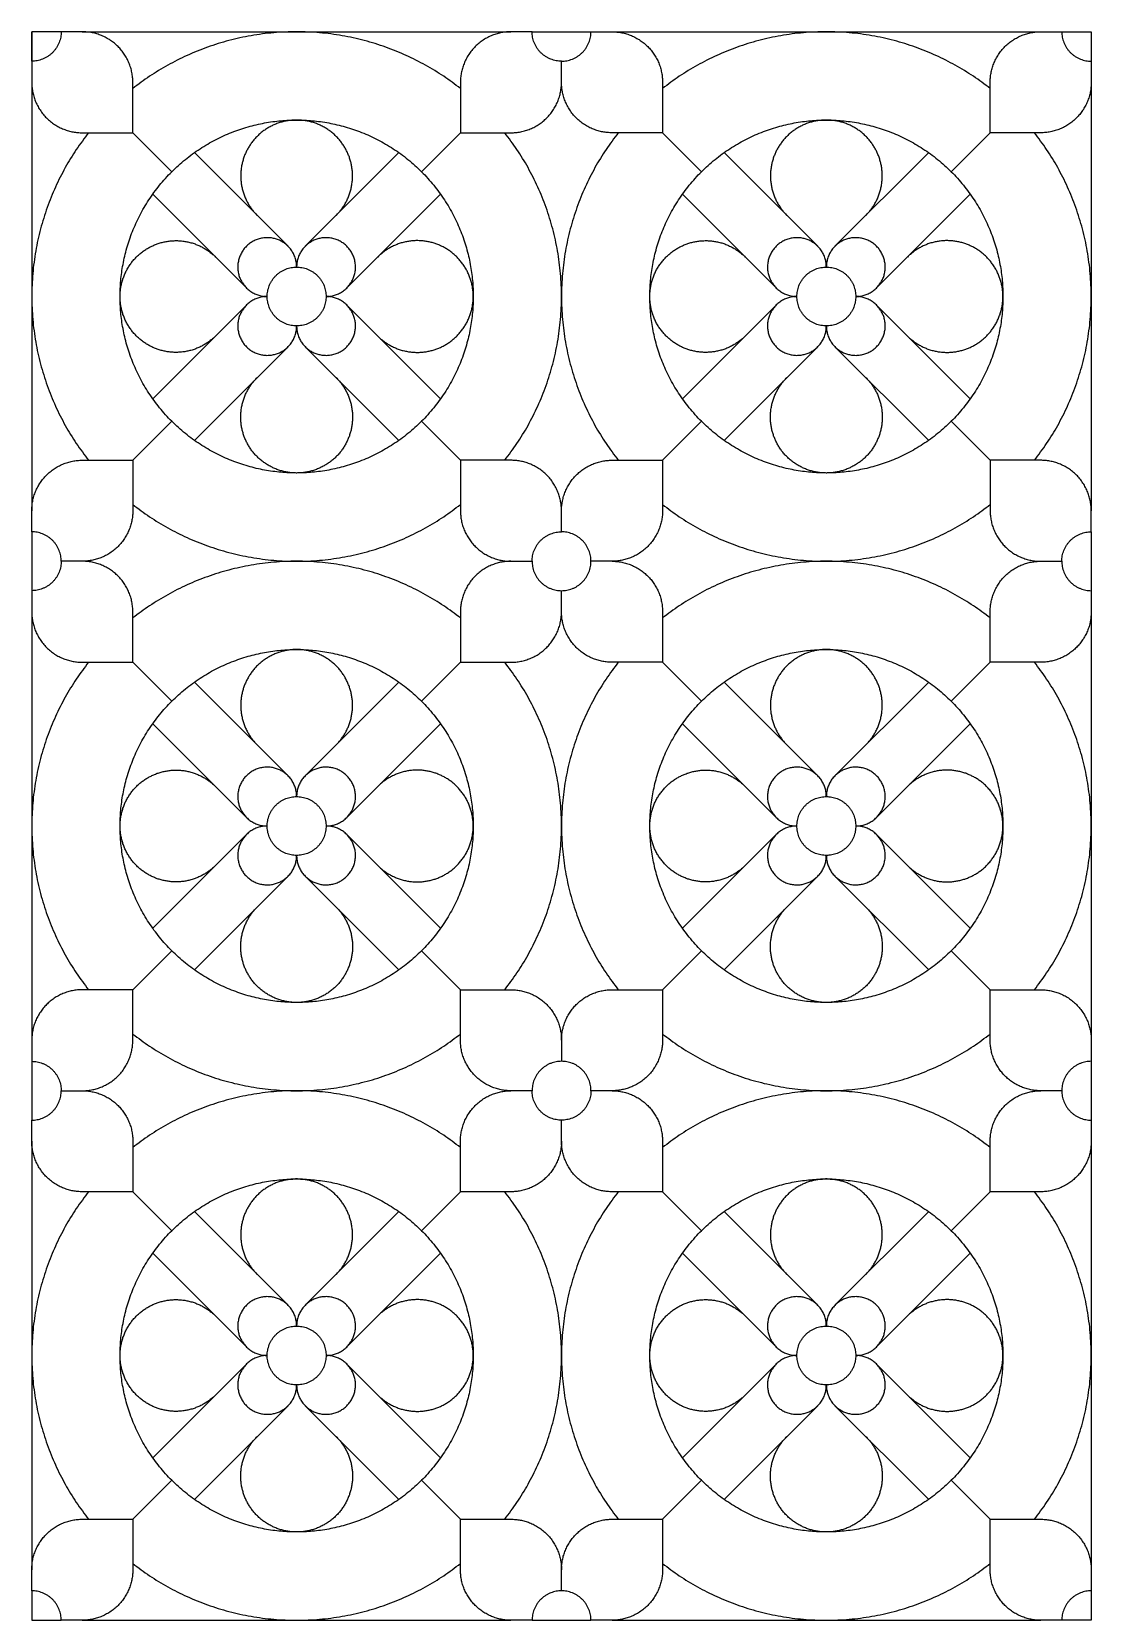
# Model space of a CAD drawing. Header units: millimetres. Extents: x -114 to 113, y -120 to 101.
# Drawn here: x -109.5 to -64.1, y -37.4 to 30.6 of the extents above; entities that cross this region are included whole.
import ezdxf

# ---------------------------------------------------------------- set-up
doc = ezdxf.new("R2010")
doc.units = ezdxf.units.MM
doc.header["$MEASUREMENT"] = 0
doc.layers.add('Layer 03', color=5, linetype='Continuous')

msp = doc.modelspace()

# ---------------------------------------------------------------- linework, layer by layer
at = {"layer": 'Layer 03'}
for points in [[(-108.214, 30.644), (-109.475, 30.644)], [(-109.475, 30.644), (-109.475, 29.383)], [(-109.475, 29.383), (-109.475, 30.644)], [(-107.31, 30.644), (-108.214, 30.644)], [(-107.31, 30.644), (-88.942, 30.644)], [(-88.038, 30.644), (-88.942, 30.644)], [(-88.038, 30.644), (-85.516, 30.644)], [(-85.516, 30.644), (-84.613, 30.644)], [(-84.613, 30.644), (-66.245, 30.644)], [(-66.245, 30.644), (-65.341, 30.644)], [(-65.341, 30.644), (-64.08, 30.644)], [(-64.08, 30.644), (-64.08, 29.383)], [(-109.475, 29.383), (-109.475, 28.479)], [(-86.777, 28.479), (-86.777, 29.383)], [(-64.08, 29.383), (-64.08, 28.479)], [(-109.475, 28.479), (-109.475, 10.112)], [(-107.31, 26.315), (-105.145, 26.315), (-105.145, 28.479)], [(-91.107, 28.479), (-91.107, 26.315), (-88.942, 26.315)], [(-82.448, 28.479), (-82.448, 26.315), (-84.613, 26.315)], [(-66.245, 26.315), (-68.41, 26.315), (-68.41, 28.479)], [(-64.08, 28.479), (-64.08, 10.112)], [(-105.145, 26.315), (-103.476, 24.645)], [(-91.107, 26.315), (-92.776, 24.645)], [(-82.448, 26.315), (-80.779, 24.645)], [(-68.41, 26.315), (-70.079, 24.645)], [(-98.495, 21.448), (-102.509, 25.462)], [(-97.757, 21.448), (-93.743, 25.462)], [(-75.798, 21.448), (-79.812, 25.462)], [(-75.059, 21.448), (-71.045, 25.462)], [(-100.279, 19.665), (-104.293, 23.679)], [(-95.973, 19.665), (-91.959, 23.679)], [(-77.581, 19.665), (-81.595, 23.679)], [(-73.276, 19.665), (-69.262, 23.679)], [(-100.279, 18.926), (-104.293, 14.912)], [(-95.973, 18.926), (-91.959, 14.912)], [(-77.581, 18.926), (-81.595, 14.912)], [(-73.276, 18.926), (-69.262, 14.912)], [(-98.495, 17.143), (-102.509, 13.129)], [(-97.757, 17.143), (-93.743, 13.129)], [(-75.798, 17.143), (-79.812, 13.129)], [(-75.059, 17.143), (-71.045, 13.129)], [(-105.145, 12.276), (-103.476, 13.946)], [(-91.107, 12.276), (-92.776, 13.946)], [(-82.448, 12.276), (-80.779, 13.946)], [(-68.41, 12.276), (-70.079, 13.946)], [(-107.31, 12.276), (-105.145, 12.276), (-105.145, 10.112)], [(-88.942, 12.276), (-91.107, 12.276), (-91.107, 10.112)], [(-84.613, 12.276), (-82.448, 12.276), (-82.448, 10.112)], [(-66.245, 12.276), (-68.41, 12.276), (-68.41, 10.112)], [(-109.475, 9.208), (-109.475, 10.112)], [(-86.777, 9.208), (-86.777, 10.112)], [(-64.08, 9.208), (-64.08, 10.112)], [(-109.475, 9.208), (-109.475, 6.686)], [(-64.08, 9.208), (-64.08, 6.686)], [(-107.31, 7.947), (-108.214, 7.947)], [(-88.942, 7.947), (-88.038, 7.947)], [(-84.613, 7.947), (-85.516, 7.947)], [(-66.245, 7.947), (-65.341, 7.947)], [(-109.475, 6.686), (-109.475, 5.782)], [(-86.777, 5.782), (-86.777, 6.686)], [(-64.08, 6.686), (-64.08, 5.782)], [(-109.475, 5.782), (-109.475, -12.586)], [(-107.31, 3.617), (-105.145, 3.617), (-105.145, 5.782)], [(-91.107, 5.782), (-91.107, 3.617), (-88.942, 3.617)], [(-82.448, 5.782), (-82.448, 3.617), (-84.613, 3.617)], [(-66.245, 3.617), (-68.41, 3.617), (-68.41, 5.782)], [(-64.08, 5.782), (-64.08, -12.586)], [(-105.145, 3.617), (-103.476, 1.948)], [(-91.107, 3.617), (-92.776, 1.948)], [(-82.448, 3.617), (-80.779, 1.948)], [(-68.41, 3.617), (-70.079, 1.948)], [(-98.495, -1.249), (-102.509, 2.765)], [(-97.757, -1.249), (-93.743, 2.765)], [(-75.798, -1.249), (-79.812, 2.765)], [(-75.059, -1.249), (-71.045, 2.765)], [(-100.279, -3.032), (-104.293, 0.982)], [(-95.973, -3.032), (-91.959, 0.982)], [(-77.581, -3.032), (-81.595, 0.982)], [(-73.276, -3.032), (-69.262, 0.982)], [(-100.279, -3.771), (-104.293, -7.785)], [(-95.973, -3.771), (-91.959, -7.785)], [(-77.581, -3.771), (-81.595, -7.785)], [(-73.276, -3.771), (-69.262, -7.785)], [(-98.495, -5.554), (-102.509, -9.568)], [(-97.757, -5.554), (-93.743, -9.568)], [(-75.798, -5.554), (-79.812, -9.568)], [(-75.059, -5.554), (-71.045, -9.568)], [(-105.145, -10.421), (-103.476, -8.751)], [(-91.107, -10.421), (-92.776, -8.751)], [(-82.448, -10.421), (-80.779, -8.751)], [(-68.41, -10.421), (-70.079, -8.751)], [(-105.145, -12.586), (-105.145, -10.421), (-107.31, -10.421)], [(-91.107, -12.586), (-91.107, -10.421), (-88.942, -10.421)], [(-84.613, -10.421), (-82.448, -10.421), (-82.448, -12.586)], [(-68.41, -12.586), (-68.41, -10.421), (-66.245, -10.421)], [(-109.475, -12.586), (-109.475, -13.489)], [(-86.777, -12.586), (-86.777, -13.489)], [(-64.08, -12.586), (-64.08, -13.489)], [(-109.475, -13.489), (-109.475, -16.011)], [(-64.08, -13.489), (-64.08, -16.011)], [(-108.214, -14.75), (-107.31, -14.75)], [(-88.038, -14.75), (-88.942, -14.75)], [(-84.613, -14.75), (-85.516, -14.75)], [(-65.341, -14.75), (-66.245, -14.75)], [(-109.475, -16.915), (-109.475, -16.011)], [(-86.777, -16.915), (-86.777, -16.011)], [(-64.08, -16.011), (-64.08, -16.915)], [(-109.475, -16.915), (-109.475, -35.283)], [(-105.145, -16.915), (-105.145, -19.08), (-107.31, -19.08)], [(-88.942, -19.08), (-91.107, -19.08), (-91.107, -16.915)], [(-82.448, -16.915), (-82.448, -19.08), (-84.613, -19.08)], [(-66.245, -19.08), (-68.41, -19.08), (-68.41, -16.915)], [(-64.08, -16.915), (-64.08, -35.283)], [(-105.145, -19.08), (-103.476, -20.749)], [(-91.107, -19.08), (-92.776, -20.749)], [(-82.448, -19.08), (-80.779, -20.749)], [(-68.41, -19.08), (-70.079, -20.749)], [(-98.495, -23.946), (-102.509, -19.932)], [(-97.757, -23.946), (-93.743, -19.932)], [(-75.798, -23.946), (-79.812, -19.932)], [(-75.059, -23.946), (-71.045, -19.932)], [(-100.279, -25.73), (-104.293, -21.716)], [(-95.973, -25.73), (-91.959, -21.716)], [(-77.581, -25.73), (-81.595, -21.716)], [(-73.276, -25.73), (-69.262, -21.716)], [(-100.279, -26.468), (-104.293, -30.482)], [(-95.973, -26.468), (-91.959, -30.482)], [(-77.581, -26.468), (-81.595, -30.482)], [(-73.276, -26.468), (-69.262, -30.482)], [(-98.495, -28.252), (-102.509, -32.266)], [(-97.757, -28.252), (-93.743, -32.266)], [(-75.798, -28.252), (-79.812, -32.266)], [(-75.059, -28.252), (-71.045, -32.266)], [(-105.145, -33.118), (-103.476, -31.449)], [(-91.107, -33.118), (-92.776, -31.449)], [(-82.448, -33.118), (-80.779, -31.449)], [(-68.41, -33.118), (-70.079, -31.449)], [(-107.31, -33.118), (-105.145, -33.118), (-105.145, -35.283)], [(-91.107, -35.283), (-91.107, -33.118), (-88.942, -33.118)], [(-84.613, -33.118), (-82.448, -33.118), (-82.448, -35.283)], [(-68.41, -35.283), (-68.41, -33.118), (-66.245, -33.118)], [(-109.475, -36.187), (-109.475, -35.283)], [(-86.777, -36.187), (-86.777, -35.283)], [(-64.08, -35.283), (-64.08, -36.187)], [(-109.475, -36.187), (-109.475, -37.448)], [(-64.08, -36.187), (-64.08, -37.448)], [(-109.475, -37.448), (-108.214, -37.448)], [(-107.31, -37.448), (-108.214, -37.448)], [(-107.31, -37.448), (-88.942, -37.448)], [(-88.038, -37.448), (-88.942, -37.448)], [(-88.038, -37.448), (-85.516, -37.448)], [(-84.613, -37.448), (-85.516, -37.448)], [(-84.613, -37.448), (-66.245, -37.448)], [(-65.341, -37.448), (-66.245, -37.448)], [(-64.08, -37.448), (-65.341, -37.448)]]:
    msp.add_lwpolyline(points, dxfattribs=at)
for points, weights in [([(-108.214, 30.644), (-108.214, 29.383), (-109.475, 29.383)], [1, 0.707106781187, 1]), ([(-91.107, 28.213), (-98.126, 33.738), (-105.145, 28.213)], [1, 0.785784520761, 1]), ([(-88.942, 30.644), (-91.107, 30.644), (-91.107, 28.479)], [1, 0.707106805052, 1]), ([(-86.777, 29.383), (-88.038, 29.383), (-88.038, 30.644)], [1, 0.707106781187, 1]), ([(-86.777, 29.383), (-85.516, 29.383), (-85.516, 30.644)], [1, 0.707106781187, 1]), ([(-68.41, 28.213), (-75.429, 33.738), (-82.448, 28.213)], [1, 0.785784520761, 1]), ([(-68.41, 28.479), (-68.41, 30.644), (-66.245, 30.644)], [1, 0.707106805052, 1]), ([(-65.341, 30.644), (-65.341, 29.383), (-64.08, 29.383)], [1, 0.707106781187, 1]), ([(-109.475, 28.479), (-109.475, 26.315), (-107.31, 26.315)], [1, 0.707106805052, 1]), ([(-84.613, 26.315), (-86.777, 26.315), (-86.777, 28.479)], [1, 0.707106805052, 1]), ([(-107.044, 26.315), (-112.568, 19.296), (-107.044, 12.276)], [1, 0.785784520761, 1]), ([(-89.208, 12.276), (-83.684, 19.296), (-89.208, 26.315)], [1, 0.785784520761, 1]), ([(-84.346, 26.315), (-89.871, 19.296), (-84.346, 12.276)], [1, 0.785784520761, 1]), ([(-66.511, 12.276), (-60.986, 19.296), (-66.511, 26.315)], [1, 0.785784520761, 1]), ([(-86.777, 10.112), (-86.777, 12.276), (-88.942, 12.276)], [1, 0.707106805052, 1]), ([(-64.08, 10.112), (-64.08, 12.276), (-66.245, 12.276)], [1, 0.707106805052, 1]), ([(-105.145, 10.378), (-98.126, 4.853), (-91.107, 10.378)], [1, 0.785784520761, 1]), ([(-82.448, 10.378), (-75.429, 4.853), (-68.41, 10.378)], [1, 0.785784520761, 1]), ([(-105.145, 10.112), (-105.145, 7.947), (-107.31, 7.947)], [1, 0.707106805052, 1]), ([(-82.448, 10.112), (-82.448, 7.947), (-84.613, 7.947)], [1, 0.707106805052, 1]), ([(-108.214, 7.947), (-108.214, 9.208), (-109.475, 9.208)], [1, 0.707106781187, 1]), ([(-88.038, 7.947), (-88.038, 9.208), (-86.777, 9.208)], [1, 0.707106781187, 1]), ([(-85.516, 7.947), (-85.516, 9.208), (-86.777, 9.208)], [1, 0.707106781187, 1]), ([(-65.341, 7.947), (-65.341, 9.208), (-64.08, 9.208)], [1, 0.707106781187, 1]), ([(-108.214, 7.947), (-108.214, 6.686), (-109.475, 6.686)], [1, 0.707106781187, 1]), ([(-91.107, 5.516), (-98.126, 11.041), (-105.145, 5.516)], [1, 0.785784520761, 1]), ([(-88.942, 7.947), (-91.107, 7.947), (-91.107, 5.782)], [1, 0.707106805052, 1]), ([(-88.038, 7.947), (-88.038, 6.686), (-86.777, 6.686)], [1, 0.707106781187, 1]), ([(-86.777, 6.686), (-85.516, 6.686), (-85.516, 7.947)], [1, 0.707106781187, 1]), ([(-68.41, 5.516), (-75.429, 11.041), (-82.448, 5.516)], [1, 0.785784520761, 1]), ([(-68.41, 5.782), (-68.41, 7.947), (-66.245, 7.947)], [1, 0.707106805052, 1]), ([(-65.341, 7.947), (-65.341, 6.686), (-64.08, 6.686)], [1, 0.707106781187, 1]), ([(-109.475, 5.782), (-109.475, 3.617), (-107.31, 3.617)], [1, 0.707106805052, 1]), ([(-84.613, 3.617), (-86.777, 3.617), (-86.777, 5.782)], [1, 0.707106805052, 1]), ([(-107.044, 3.617), (-112.568, -3.402), (-107.044, -10.421)], [1, 0.785784520761, 1]), ([(-89.208, -10.421), (-83.684, -3.402), (-89.208, 3.617)], [1, 0.785784520761, 1]), ([(-84.346, 3.617), (-89.871, -3.402), (-84.346, -10.421)], [1, 0.785784520761, 1]), ([(-66.511, -10.421), (-60.986, -3.402), (-66.511, 3.617)], [1, 0.785784520761, 1]), ([(-88.942, -10.421), (-86.777, -10.421), (-86.777, -12.586)], [1, 0.707106805052, 1]), ([(-66.245, -10.421), (-64.08, -10.421), (-64.08, -12.586)], [1, 0.707106805052, 1]), ([(-107.31, -14.75), (-105.145, -14.75), (-105.145, -12.586)], [1, 0.707106805052, 1]), ([(-105.145, -12.319), (-98.126, -17.844), (-91.107, -12.319)], [1, 0.785784520761, 1]), ([(-82.448, -12.586), (-82.448, -14.75), (-84.613, -14.75)], [1, 0.707106805052, 1]), ([(-82.448, -12.319), (-75.429, -17.844), (-68.41, -12.319)], [1, 0.785784520761, 1]), ([(-109.475, -13.489), (-108.214, -13.489), (-108.214, -14.75)], [1, 0.707106781187, 1]), ([(-86.777, -13.489), (-88.038, -13.489), (-88.038, -14.75)], [1, 0.707106781187, 1]), ([(-85.516, -14.75), (-85.516, -13.489), (-86.777, -13.489)], [1, 0.707106781187, 1]), ([(-64.08, -13.489), (-65.341, -13.489), (-65.341, -14.75)], [1, 0.707106781187, 1]), ([(-109.475, -16.011), (-108.214, -16.011), (-108.214, -14.75)], [1, 0.707106781187, 1]), ([(-91.107, -17.181), (-98.126, -11.657), (-105.145, -17.181)], [1, 0.785784520761, 1]), ([(-91.107, -16.915), (-91.107, -14.75), (-88.942, -14.75)], [1, 0.707106805052, 1]), ([(-86.777, -16.011), (-88.038, -16.011), (-88.038, -14.75)], [1, 0.707106781187, 1]), ([(-85.516, -14.75), (-85.516, -16.011), (-86.777, -16.011)], [1, 0.707106781187, 1]), ([(-68.41, -17.181), (-75.429, -11.657), (-82.448, -17.181)], [1, 0.785784520761, 1]), ([(-68.41, -16.915), (-68.41, -14.75), (-66.245, -14.75)], [1, 0.707106805052, 1]), ([(-65.341, -14.75), (-65.341, -16.011), (-64.08, -16.011)], [1, 0.707106781187, 1]), ([(-107.31, -19.08), (-109.475, -19.08), (-109.475, -16.915)], [1, 0.707106805052, 1]), ([(-84.613, -19.08), (-86.777, -19.08), (-86.777, -16.915)], [1, 0.707106805052, 1]), ([(-107.044, -19.08), (-112.568, -26.099), (-107.044, -33.118)], [1, 0.785784520761, 1]), ([(-89.208, -33.118), (-83.684, -26.099), (-89.208, -19.08)], [1, 0.785784520761, 1]), ([(-84.346, -19.08), (-89.871, -26.099), (-84.346, -33.118)], [1, 0.785784520761, 1]), ([(-66.511, -33.118), (-60.986, -26.099), (-66.511, -19.08)], [1, 0.785784520761, 1]), ([(-88.942, -33.118), (-86.777, -33.118), (-86.777, -35.283)], [1, 0.707106805052, 1]), ([(-66.245, -33.118), (-64.08, -33.118), (-64.08, -35.283)], [1, 0.707106805052, 1]), ([(-105.145, -35.283), (-105.145, -37.448), (-107.31, -37.448)], [1, 0.707106805052, 1]), ([(-105.145, -35.017), (-98.126, -40.541), (-91.107, -35.017)], [1, 0.785784520761, 1]), ([(-82.448, -35.283), (-82.448, -37.448), (-84.613, -37.448)], [1, 0.707106805052, 1]), ([(-82.448, -35.017), (-75.429, -40.541), (-68.41, -35.017)], [1, 0.785784520761, 1]), ([(-108.214, -37.448), (-108.214, -36.187), (-109.475, -36.187)], [1, 0.707106781187, 1]), ([(-86.777, -36.187), (-88.038, -36.187), (-88.038, -37.448)], [1, 0.707106781187, 1]), ([(-85.516, -37.448), (-85.516, -36.187), (-86.777, -36.187)], [1, 0.707106781187, 1]), ([(-64.08, -36.187), (-65.341, -36.187), (-65.341, -37.448)], [1, 0.707106781187, 1])]:
    msp.add_rational_spline(points, weights, degree=2, dxfattribs=at)
for points, weights, knots in [([(-105.145, 28.479), (-105.145, 29.376), (-105.779, 30.01), (-106.413, 30.644), (-107.31, 30.644)], [1, 0.923879526885, 1, 0.923879526885, 1], [64.448633, 64.448633, 64.448633, 73.961858, 73.961858, 83.475083, 83.475083, 83.475083]), ([(-84.613, 30.644), (-83.716, 30.644), (-83.082, 30.01), (-82.448, 29.376), (-82.448, 28.479)], [1, 0.923879526885, 1, 0.923879526885, 1], [27.222739, 27.222739, 27.222739, 36.735964, 36.735964, 46.249189, 46.249189, 46.249189]), ([(-88.942, 26.315), (-88.045, 26.315), (-87.411, 26.949), (-86.777, 27.583), (-86.777, 28.479)], [1, 0.923879526885, 1, 0.923879526885, 1], [64.448633, 64.448633, 64.448633, 73.961858, 73.961858, 83.475083, 83.475083, 83.475083]), ([(-64.08, 28.479), (-64.08, 27.583), (-64.714, 26.949), (-65.348, 26.315), (-66.245, 26.315)], [1, 0.923879526885, 1, 0.923879526885, 1], [159.58088, 159.58088, 159.58088, 169.094104, 169.094104, 178.607329, 178.607329, 178.607329]), ([(-105.692, 19.296), (-105.692, 11.73), (-98.126, 11.73), (-90.56, 11.73), (-90.56, 19.296), (-90.56, 26.861), (-98.126, 26.861), (-105.692, 26.861), (-105.692, 19.296)], [1, 0.707106781187, 1, 0.707106781187, 1, 0.707106781187, 1, 0.707106781187, 1], [0, 0, 0, 66.497045, 66.497045, 132.994089, 132.994089, 199.491134, 199.491134, 265.988178, 265.988178, 265.988178]), ([(-96.432, 22.773), (-95.301, 23.904), (-95.913, 25.383), (-96.526, 26.861), (-98.126, 26.861), (-99.726, 26.861), (-100.339, 25.383), (-100.951, 23.904), (-99.82, 22.773)], [1, 0.831469612303, 1, 0.831469612303, 1, 0.831469612303, 1, 0.831469612303, 1], [21.0518, 21.0518, 21.0518, 36.84065, 36.84065, 52.6295, 52.6295, 68.41835, 68.41835, 84.2072, 84.2072, 84.2072]), ([(-82.994, 19.296), (-82.994, 11.73), (-75.429, 11.73), (-67.863, 11.73), (-67.863, 19.296), (-67.863, 26.861), (-75.429, 26.861), (-82.994, 26.861), (-82.994, 19.296)], [1, 0.707106781187, 1, 0.707106781187, 1, 0.707106781187, 1, 0.707106781187, 1], [0, 0, 0, 66.497045, 66.497045, 132.994089, 132.994089, 199.491134, 199.491134, 265.988178, 265.988178, 265.988178]), ([(-73.735, 22.773), (-72.603, 23.904), (-73.216, 25.383), (-73.828, 26.861), (-75.429, 26.861), (-77.029, 26.861), (-77.642, 25.383), (-78.254, 23.904), (-77.122, 22.773)], [1, 0.831469612303, 1, 0.831469612303, 1, 0.831469612303, 1, 0.831469612303, 1], [21.0518, 21.0518, 21.0518, 36.84065, 36.84065, 52.6295, 52.6295, 68.41835, 68.41835, 84.2072, 84.2072, 84.2072]), ([(-98.126, 20.557), (-98.126, 21.399), (-98.904, 21.722), (-99.683, 22.044), (-100.279, 21.448), (-100.874, 20.852), (-100.552, 20.074), (-100.229, 19.296), (-99.387, 19.296)], [1, 0.831469612302, 1, 0.831469612302, 1, 0.831469612302, 1, 0.831469612302, 1], [121.911248, 121.911248, 121.911248, 130.223379, 130.223379, 138.535509, 138.535509, 146.84764, 146.84764, 155.159771, 155.159771, 155.159771]), ([(-96.865, 19.296), (-96.022, 19.296), (-95.7, 20.074), (-95.378, 20.852), (-95.973, 21.448), (-96.569, 22.044), (-97.348, 21.722), (-98.126, 21.399), (-98.126, 20.557)], [1, 0.831469612303, 1, 0.831469612303, 1, 0.831469612303, 1, 0.831469612303, 1], [221.656815, 221.656815, 221.656815, 229.968946, 229.968946, 238.281076, 238.281076, 246.593207, 246.593207, 254.905337, 254.905337, 254.905337]), ([(-75.429, 20.557), (-75.429, 21.399), (-76.207, 21.722), (-76.986, 22.044), (-77.581, 21.448), (-78.177, 20.852), (-77.855, 20.074), (-77.532, 19.296), (-76.69, 19.296)], [1, 0.831469612302, 1, 0.831469612302, 1, 0.831469612302, 1, 0.831469612302, 1], [121.911248, 121.911248, 121.911248, 130.223379, 130.223379, 138.535509, 138.535509, 146.84764, 146.84764, 155.159771, 155.159771, 155.159771]), ([(-74.168, 19.296), (-73.325, 19.296), (-73.003, 20.074), (-72.68, 20.852), (-73.276, 21.448), (-73.872, 22.044), (-74.65, 21.722), (-75.429, 21.399), (-75.429, 20.557)], [1, 0.831469612302, 1, 0.831469612302, 1, 0.831469612302, 1, 0.831469612302, 1], [88.662726, 88.662726, 88.662726, 96.974857, 96.974857, 105.286987, 105.286987, 113.599118, 113.599118, 121.911248, 121.911248, 121.911248]), ([(-101.603, 17.602), (-102.735, 16.47), (-104.213, 17.083), (-105.692, 17.695), (-105.692, 19.296), (-105.692, 20.896), (-104.213, 21.508), (-102.735, 22.121), (-101.603, 20.989)], [1, 0.831469612303, 1, 0.831469612303, 1, 0.831469612303, 1, 0.831469612303, 1], [21.0518, 21.0518, 21.0518, 36.84065, 36.84065, 52.6295, 52.6295, 68.41835, 68.41835, 84.2072, 84.2072, 84.2072]), ([(-94.649, 17.602), (-93.517, 16.47), (-92.039, 17.083), (-90.56, 17.695), (-90.56, 19.296), (-90.56, 20.896), (-92.039, 21.508), (-93.517, 22.121), (-94.649, 20.989)], [1, 0.831469612303, 1, 0.831469612303, 1, 0.831469612303, 1, 0.831469612303, 1], [21.0518, 21.0518, 21.0518, 36.84065, 36.84065, 52.6295, 52.6295, 68.41835, 68.41835, 84.2072, 84.2072, 84.2072]), ([(-78.906, 17.602), (-80.037, 16.47), (-81.516, 17.083), (-82.994, 17.695), (-82.994, 19.296), (-82.994, 20.896), (-81.516, 21.508), (-80.037, 22.121), (-78.906, 20.989)], [1, 0.831469612303, 1, 0.831469612303, 1, 0.831469612303, 1, 0.831469612303, 1], [21.0518, 21.0518, 21.0518, 36.84065, 36.84065, 52.6295, 52.6295, 68.41835, 68.41835, 84.2072, 84.2072, 84.2072]), ([(-71.952, 17.602), (-70.82, 16.47), (-69.342, 17.083), (-67.863, 17.695), (-67.863, 19.296), (-67.863, 20.896), (-69.342, 21.508), (-70.82, 22.121), (-71.952, 20.989)], [1, 0.831469612303, 1, 0.831469612303, 1, 0.831469612303, 1, 0.831469612303, 1], [21.0518, 21.0518, 21.0518, 36.84065, 36.84065, 52.6295, 52.6295, 68.41835, 68.41835, 84.2072, 84.2072, 84.2072]), ([(-99.387, 19.296), (-99.387, 18.035), (-98.126, 18.035), (-96.865, 18.035), (-96.865, 19.296), (-96.865, 20.557), (-98.126, 20.557), (-99.387, 20.557), (-99.387, 19.296)], [1, 0.707106781187, 1, 0.707106781187, 1, 0.707106781187, 1, 0.707106781187, 1], [0, 0, 0, 11.082841, 11.082841, 22.165682, 22.165682, 33.248522, 33.248522, 44.331363, 44.331363, 44.331363]), ([(-76.69, 19.296), (-76.69, 18.035), (-75.429, 18.035), (-74.168, 18.035), (-74.168, 19.296), (-74.168, 20.557), (-75.429, 20.557), (-76.69, 20.557), (-76.69, 19.296)], [1, 0.707106781187, 1, 0.707106781187, 1, 0.707106781187, 1, 0.707106781187, 1], [0, 0, 0, 11.082841, 11.082841, 22.165682, 22.165682, 33.248522, 33.248522, 44.331363, 44.331363, 44.331363]), ([(-99.387, 19.296), (-100.229, 19.296), (-100.552, 18.517), (-100.874, 17.739), (-100.279, 17.143), (-99.683, 16.547), (-98.904, 16.87), (-98.126, 17.192), (-98.126, 18.035)], [1, 0.831469612302, 1, 0.831469612302, 1, 0.831469612302, 1, 0.831469612302, 1], [155.159771, 155.159771, 155.159771, 163.471901, 163.471901, 171.784032, 171.784032, 180.096162, 180.096162, 188.408293, 188.408293, 188.408293]), ([(-98.126, 18.035), (-98.126, 17.192), (-97.348, 16.87), (-96.569, 16.547), (-95.973, 17.143), (-95.378, 17.739), (-95.7, 18.517), (-96.022, 19.296), (-96.865, 19.296)], [1, 0.831469612302, 1, 0.831469612302, 1, 0.831469612302, 1, 0.831469612302, 1], [188.408293, 188.408293, 188.408293, 196.720423, 196.720423, 205.032554, 205.032554, 213.344685, 213.344685, 221.656815, 221.656815, 221.656815]), ([(-76.69, 19.296), (-77.532, 19.296), (-77.855, 18.517), (-78.177, 17.739), (-77.581, 17.143), (-76.986, 16.547), (-76.207, 16.87), (-75.429, 17.192), (-75.429, 18.035)], [1, 0.831469612302, 1, 0.831469612302, 1, 0.831469612302, 1, 0.831469612302, 1], [155.159771, 155.159771, 155.159771, 163.471901, 163.471901, 171.784032, 171.784032, 180.096162, 180.096162, 188.408293, 188.408293, 188.408293]), ([(-75.429, 18.035), (-75.429, 17.192), (-74.65, 16.87), (-73.872, 16.547), (-73.276, 17.143), (-72.68, 17.739), (-73.003, 18.517), (-73.325, 19.296), (-74.168, 19.296)], [1, 0.831469612303, 1, 0.831469612303, 1, 0.831469612303, 1, 0.831469612303, 1], [188.408293, 188.408293, 188.408293, 196.720423, 196.720423, 205.032554, 205.032554, 213.344685, 213.344685, 221.656815, 221.656815, 221.656815]), ([(-96.432, 15.819), (-95.301, 14.687), (-95.913, 13.208), (-96.526, 11.73), (-98.126, 11.73), (-99.726, 11.73), (-100.339, 13.208), (-100.951, 14.687), (-99.82, 15.819)], [1, 0.83146919297, 1, 0.83146919297, 1, 0.83146919297, 1, 0.83146919297, 1], [21.051719, 21.051719, 21.051719, 36.840589, 36.840589, 52.629459, 52.629459, 68.418329, 68.418329, 84.2072, 84.2072, 84.2072]), ([(-73.735, 15.819), (-72.603, 14.687), (-73.216, 13.208), (-73.828, 11.73), (-75.429, 11.73), (-77.029, 11.73), (-77.642, 13.208), (-78.254, 14.687), (-77.122, 15.819)], [1, 0.83146919297, 1, 0.83146919297, 1, 0.83146919297, 1, 0.83146919297, 1], [21.051719, 21.051719, 21.051719, 36.840589, 36.840589, 52.629459, 52.629459, 68.418329, 68.418329, 84.2072, 84.2072, 84.2072]), ([(-109.475, 10.112), (-109.475, 11.008), (-108.841, 11.642), (-108.207, 12.276), (-107.31, 12.276)], [1, 0.923879526885, 1, 0.923879526885, 1], [38.30558, 38.30558, 38.30558, 47.818805, 47.818805, 57.33203, 57.33203, 57.33203]), ([(-86.777, 10.112), (-86.777, 11.008), (-86.143, 11.642), (-85.509, 12.276), (-84.613, 12.276)], [1, 0.923879526885, 1, 0.923879526885, 1], [76.105796, 76.105796, 76.105796, 85.619021, 85.619021, 95.132246, 95.132246, 95.132246]), ([(-91.107, 10.112), (-91.107, 9.215), (-90.473, 8.581), (-89.839, 7.947), (-88.942, 7.947)], [1, 0.923879526885, 1, 0.923879526885, 1], [81.557257, 81.557257, 81.557257, 91.070482, 91.070482, 100.583707, 100.583707, 100.583707]), ([(-68.41, 10.112), (-68.41, 9.215), (-67.776, 8.581), (-67.141, 7.947), (-66.245, 7.947)], [1, 0.923879526885, 1, 0.923879526885, 1], [48.308735, 48.308735, 48.308735, 57.82196, 57.82196, 67.335185, 67.335185, 67.335185]), ([(-105.145, 5.782), (-105.145, 6.679), (-105.779, 7.313), (-106.413, 7.947), (-107.31, 7.947)], [1, 0.923879526885, 1, 0.923879526885, 1], [165.032341, 165.032341, 165.032341, 174.545566, 174.545566, 184.058791, 184.058791, 184.058791]), ([(-84.613, 7.947), (-83.716, 7.947), (-83.082, 7.313), (-82.448, 6.679), (-82.448, 5.782)], [1, 0.923879526885, 1, 0.923879526885, 1], [76.105796, 76.105796, 76.105796, 85.619021, 85.619021, 95.132246, 95.132246, 95.132246]), ([(-88.942, 3.617), (-88.045, 3.617), (-87.411, 4.251), (-86.777, 4.886), (-86.777, 5.782)], [1, 0.923879526885, 1, 0.923879526885, 1], [-95.132246, -95.132246, -95.132246, -85.619021, -85.619021, -76.105796, -76.105796, -76.105796]), ([(-64.08, 5.782), (-64.08, 4.886), (-64.714, 4.251), (-65.348, 3.617), (-66.245, 3.617)], [1, 0.923879526885, 1, 0.923879526885, 1], [16.139898, 16.139898, 16.139898, 25.653123, 25.653123, 35.166348, 35.166348, 35.166348]), ([(-105.692, -3.402), (-105.692, -10.967), (-98.126, -10.967), (-90.56, -10.967), (-90.56, -3.402), (-90.56, 4.164), (-98.126, 4.164), (-105.692, 4.164), (-105.692, -3.402)], [1, 0.707106781187, 1, 0.707106781187, 1, 0.707106781187, 1, 0.707106781187, 1], [0, 0, 0, 66.497045, 66.497045, 132.994089, 132.994089, 199.491134, 199.491134, 265.988178, 265.988178, 265.988178]), ([(-96.432, 0.075), (-95.301, 1.207), (-95.913, 2.685), (-96.526, 4.164), (-98.126, 4.164), (-99.726, 4.164), (-100.339, 2.685), (-100.951, 1.207), (-99.82, 0.075)], [1, 0.831469612303, 1, 0.831469612303, 1, 0.831469612303, 1, 0.831469612303, 1], [21.0518, 21.0518, 21.0518, 36.84065, 36.84065, 52.6295, 52.6295, 68.41835, 68.41835, 84.2072, 84.2072, 84.2072]), ([(-82.994, -3.402), (-82.994, -10.967), (-75.429, -10.967), (-67.863, -10.967), (-67.863, -3.402), (-67.863, 4.164), (-75.429, 4.164), (-82.994, 4.164), (-82.994, -3.402)], [1, 0.707106781187, 1, 0.707106781187, 1, 0.707106781187, 1, 0.707106781187, 1], [0, 0, 0, 66.497045, 66.497045, 132.994089, 132.994089, 199.491134, 199.491134, 265.988178, 265.988178, 265.988178]), ([(-73.735, 0.075), (-72.603, 1.207), (-73.216, 2.685), (-73.828, 4.164), (-75.429, 4.164), (-77.029, 4.164), (-77.642, 2.685), (-78.254, 1.207), (-77.122, 0.075)], [1, 0.831469612303, 1, 0.831469612303, 1, 0.831469612303, 1, 0.831469612303, 1], [21.0518, 21.0518, 21.0518, 36.84065, 36.84065, 52.6295, 52.6295, 68.41835, 68.41835, 84.2072, 84.2072, 84.2072]), ([(-101.603, -5.095), (-102.735, -6.227), (-104.213, -5.615), (-105.692, -5.002), (-105.692, -3.402), (-105.692, -1.801), (-104.213, -1.189), (-102.735, -0.576), (-101.603, -1.708)], [1, 0.831469612303, 1, 0.831469612303, 1, 0.831469612303, 1, 0.831469612303, 1], [21.0518, 21.0518, 21.0518, 36.84065, 36.84065, 52.6295, 52.6295, 68.41835, 68.41835, 84.2072, 84.2072, 84.2072]), ([(-98.126, -2.141), (-98.126, -1.298), (-98.904, -0.976), (-99.683, -0.653), (-100.279, -1.249), (-100.874, -1.845), (-100.552, -2.623), (-100.229, -3.402), (-99.387, -3.402)], [1, 0.831469612302, 1, 0.831469612302, 1, 0.831469612302, 1, 0.831469612302, 1], [121.911248, 121.911248, 121.911248, 130.223379, 130.223379, 138.535509, 138.535509, 146.84764, 146.84764, 155.159771, 155.159771, 155.159771]), ([(-96.865, -3.402), (-96.022, -3.402), (-95.7, -2.623), (-95.378, -1.845), (-95.973, -1.249), (-96.569, -0.653), (-97.348, -0.976), (-98.126, -1.298), (-98.126, -2.141)], [1, 0.831469612303, 1, 0.831469612303, 1, 0.831469612303, 1, 0.831469612303, 1], [221.656815, 221.656815, 221.656815, 229.968946, 229.968946, 238.281076, 238.281076, 246.593207, 246.593207, 254.905337, 254.905337, 254.905337]), ([(-94.649, -5.095), (-93.517, -6.227), (-92.039, -5.615), (-90.56, -5.002), (-90.56, -3.402), (-90.56, -1.801), (-92.039, -1.189), (-93.517, -0.576), (-94.649, -1.708)], [1, 0.831469612303, 1, 0.831469612303, 1, 0.831469612303, 1, 0.831469612303, 1], [21.0518, 21.0518, 21.0518, 36.84065, 36.84065, 52.6295, 52.6295, 68.41835, 68.41835, 84.2072, 84.2072, 84.2072]), ([(-78.906, -5.095), (-80.037, -6.227), (-81.516, -5.615), (-82.994, -5.002), (-82.994, -3.402), (-82.994, -1.801), (-81.516, -1.189), (-80.037, -0.576), (-78.906, -1.708)], [1, 0.831469612303, 1, 0.831469612303, 1, 0.831469612303, 1, 0.831469612303, 1], [21.0518, 21.0518, 21.0518, 36.84065, 36.84065, 52.6295, 52.6295, 68.41835, 68.41835, 84.2072, 84.2072, 84.2072]), ([(-75.429, -2.141), (-75.429, -1.298), (-76.207, -0.976), (-76.986, -0.653), (-77.581, -1.249), (-78.177, -1.845), (-77.855, -2.623), (-77.532, -3.402), (-76.69, -3.402)], [1, 0.831469612302, 1, 0.831469612302, 1, 0.831469612302, 1, 0.831469612302, 1], [88.662726, 88.662726, 88.662726, 96.974857, 96.974857, 105.286987, 105.286987, 113.599118, 113.599118, 121.911248, 121.911248, 121.911248]), ([(-74.168, -3.402), (-73.325, -3.402), (-73.003, -2.623), (-72.68, -1.845), (-73.276, -1.249), (-73.872, -0.653), (-74.65, -0.976), (-75.429, -1.298), (-75.429, -2.141)], [1, 0.831469612302, 1, 0.831469612302, 1, 0.831469612302, 1, 0.831469612302, 1], [55.414204, 55.414204, 55.414204, 63.726334, 63.726334, 72.038465, 72.038465, 80.350595, 80.350595, 88.662726, 88.662726, 88.662726]), ([(-71.952, -5.095), (-70.82, -6.227), (-69.342, -5.615), (-67.863, -5.002), (-67.863, -3.402), (-67.863, -1.801), (-69.342, -1.189), (-70.82, -0.576), (-71.952, -1.708)], [1, 0.831469612303, 1, 0.831469612303, 1, 0.831469612303, 1, 0.831469612303, 1], [21.0518, 21.0518, 21.0518, 36.84065, 36.84065, 52.6295, 52.6295, 68.41835, 68.41835, 84.2072, 84.2072, 84.2072]), ([(-99.387, -3.402), (-99.387, -4.663), (-98.126, -4.663), (-96.865, -4.663), (-96.865, -3.402), (-96.865, -2.141), (-98.126, -2.141), (-99.387, -2.141), (-99.387, -3.402)], [1, 0.707106781187, 1, 0.707106781187, 1, 0.707106781187, 1, 0.707106781187, 1], [0, 0, 0, 11.082841, 11.082841, 22.165682, 22.165682, 33.248522, 33.248522, 44.331363, 44.331363, 44.331363]), ([(-76.69, -3.402), (-76.69, -4.663), (-75.429, -4.663), (-74.168, -4.663), (-74.168, -3.402), (-74.168, -2.141), (-75.429, -2.141), (-76.69, -2.141), (-76.69, -3.402)], [1, 0.707106781187, 1, 0.707106781187, 1, 0.707106781187, 1, 0.707106781187, 1], [0, 0, 0, 11.082841, 11.082841, 22.165682, 22.165682, 33.248522, 33.248522, 44.331363, 44.331363, 44.331363]), ([(-99.387, -3.402), (-100.229, -3.402), (-100.552, -4.18), (-100.874, -4.959), (-100.279, -5.554), (-99.683, -6.15), (-98.904, -5.828), (-98.126, -5.505), (-98.126, -4.663)], [1, 0.831469612302, 1, 0.831469612302, 1, 0.831469612302, 1, 0.831469612302, 1], [155.159771, 155.159771, 155.159771, 163.471901, 163.471901, 171.784032, 171.784032, 180.096162, 180.096162, 188.408293, 188.408293, 188.408293]), ([(-98.126, -4.663), (-98.126, -5.505), (-97.348, -5.828), (-96.569, -6.15), (-95.973, -5.554), (-95.378, -4.959), (-95.7, -4.18), (-96.022, -3.402), (-96.865, -3.402)], [1, 0.831469612302, 1, 0.831469612302, 1, 0.831469612302, 1, 0.831469612302, 1], [188.408293, 188.408293, 188.408293, 196.720423, 196.720423, 205.032554, 205.032554, 213.344685, 213.344685, 221.656815, 221.656815, 221.656815]), ([(-76.69, -3.402), (-77.532, -3.402), (-77.855, -4.18), (-78.177, -4.959), (-77.581, -5.554), (-76.986, -6.15), (-76.207, -5.828), (-75.429, -5.505), (-75.429, -4.663)], [1, 0.831469612303, 1, 0.831469612303, 1, 0.831469612303, 1, 0.831469612303, 1], [121.911248, 121.911248, 121.911248, 130.223379, 130.223379, 138.535509, 138.535509, 146.84764, 146.84764, 155.159771, 155.159771, 155.159771]), ([(-75.429, -4.663), (-75.429, -5.505), (-74.65, -5.828), (-73.872, -6.15), (-73.276, -5.554), (-72.68, -4.959), (-73.003, -4.18), (-73.325, -3.402), (-74.168, -3.402)], [1, 0.831469612303, 1, 0.831469612303, 1, 0.831469612303, 1, 0.831469612303, 1], [155.159771, 155.159771, 155.159771, 163.471901, 163.471901, 171.784032, 171.784032, 180.096162, 180.096162, 188.408293, 188.408293, 188.408293]), ([(-96.432, -6.879), (-95.301, -8.01), (-95.913, -9.489), (-96.526, -10.967), (-98.126, -10.967), (-99.726, -10.967), (-100.339, -9.489), (-100.951, -8.01), (-99.82, -6.879)], [1, 0.83146919297, 1, 0.83146919297, 1, 0.83146919297, 1, 0.83146919297, 1], [21.051719, 21.051719, 21.051719, 36.840589, 36.840589, 52.629459, 52.629459, 68.418329, 68.418329, 84.2072, 84.2072, 84.2072]), ([(-73.735, -6.879), (-72.603, -8.01), (-73.216, -9.489), (-73.828, -10.967), (-75.429, -10.967), (-77.029, -10.967), (-77.642, -9.489), (-78.254, -8.01), (-77.122, -6.879)], [1, 0.83146919297, 1, 0.83146919297, 1, 0.83146919297, 1, 0.83146919297, 1], [21.051719, 21.051719, 21.051719, 36.840589, 36.840589, 52.629459, 52.629459, 68.418329, 68.418329, 84.2072, 84.2072, 84.2072]), ([(-107.31, -10.421), (-108.207, -10.421), (-108.841, -11.055), (-109.475, -11.689), (-109.475, -12.586)], [1, 0.923879526885, 1, 0.923879526885, 1], [64.448633, 64.448633, 64.448633, 73.961858, 73.961858, 83.475083, 83.475083, 83.475083]), ([(-86.777, -12.586), (-86.777, -11.689), (-86.143, -11.055), (-85.509, -10.421), (-84.613, -10.421)], [1, 0.923879526885, 1, 0.923879526885, 1], [76.105796, 76.105796, 76.105796, 85.619021, 85.619021, 95.132246, 95.132246, 95.132246]), ([(-88.942, -14.75), (-89.839, -14.75), (-90.473, -14.116), (-91.107, -13.482), (-91.107, -12.586)], [1, 0.923879526885, 1, 0.923879526885, 1], [49.388421, 49.388421, 49.388421, 58.901645, 58.901645, 68.41487, 68.41487, 68.41487]), ([(-66.245, -14.75), (-67.141, -14.75), (-67.776, -14.116), (-68.41, -13.482), (-68.41, -12.586)], [1, 0.923879526885, 1, 0.923879526885, 1], [49.388421, 49.388421, 49.388421, 58.901645, 58.901645, 68.41487, 68.41487, 68.41487]), ([(-107.31, -14.75), (-106.413, -14.75), (-105.779, -15.384), (-105.145, -16.018), (-105.145, -16.915)], [1, 0.923879526885, 1, 0.923879526885, 1], [76.105796, 76.105796, 76.105796, 85.619021, 85.619021, 95.132246, 95.132246, 95.132246]), ([(-84.613, -14.75), (-83.716, -14.75), (-83.082, -15.384), (-82.448, -16.018), (-82.448, -16.915)], [1, 0.923879526885, 1, 0.923879526885, 1], [76.105796, 76.105796, 76.105796, 85.619021, 85.619021, 95.132246, 95.132246, 95.132246]), ([(-86.777, -16.915), (-86.777, -17.812), (-87.411, -18.446), (-88.045, -19.08), (-88.942, -19.08)], [1, 0.923879526885, 1, 0.923879526885, 1], [76.105796, 76.105796, 76.105796, 85.619021, 85.619021, 95.132246, 95.132246, 95.132246]), ([(-64.08, -16.915), (-64.08, -17.812), (-64.714, -18.446), (-65.348, -19.08), (-66.245, -19.08)], [1, 0.923879526885, 1, 0.923879526885, 1], [16.139898, 16.139898, 16.139898, 25.653123, 25.653123, 35.166348, 35.166348, 35.166348]), ([(-105.692, -26.099), (-105.692, -33.665), (-98.126, -33.665), (-90.56, -33.665), (-90.56, -26.099), (-90.56, -18.533), (-98.126, -18.533), (-105.692, -18.533), (-105.692, -26.099)], [1, 0.707106781187, 1, 0.707106781187, 1, 0.707106781187, 1, 0.707106781187, 1], [0, 0, 0, 66.497045, 66.497045, 132.994089, 132.994089, 199.491134, 199.491134, 265.988178, 265.988178, 265.988178]), ([(-96.432, -22.622), (-95.301, -21.49), (-95.913, -20.012), (-96.526, -18.533), (-98.126, -18.533), (-99.726, -18.533), (-100.339, -20.012), (-100.951, -21.49), (-99.82, -22.622)], [1, 0.831469612303, 1, 0.831469612303, 1, 0.831469612303, 1, 0.831469612303, 1], [21.0518, 21.0518, 21.0518, 36.84065, 36.84065, 52.6295, 52.6295, 68.41835, 68.41835, 84.2072, 84.2072, 84.2072]), ([(-82.994, -26.099), (-82.994, -33.665), (-75.429, -33.665), (-67.863, -33.665), (-67.863, -26.099), (-67.863, -18.533), (-75.429, -18.533), (-82.994, -18.533), (-82.994, -26.099)], [1, 0.707106781187, 1, 0.707106781187, 1, 0.707106781187, 1, 0.707106781187, 1], [0, 0, 0, 66.497045, 66.497045, 132.994089, 132.994089, 199.491134, 199.491134, 265.988178, 265.988178, 265.988178]), ([(-73.735, -22.622), (-72.603, -21.49), (-73.216, -20.012), (-73.828, -18.533), (-75.429, -18.533), (-77.029, -18.533), (-77.642, -20.012), (-78.254, -21.49), (-77.122, -22.622)], [1, 0.831469612303, 1, 0.831469612303, 1, 0.831469612303, 1, 0.831469612303, 1], [21.0518, 21.0518, 21.0518, 36.84065, 36.84065, 52.6295, 52.6295, 68.41835, 68.41835, 84.2072, 84.2072, 84.2072]), ([(-101.603, -27.793), (-102.735, -28.924), (-104.213, -28.312), (-105.692, -27.699), (-105.692, -26.099), (-105.692, -24.499), (-104.213, -23.886), (-102.735, -23.274), (-101.603, -24.405)], [1, 0.831469612303, 1, 0.831469612303, 1, 0.831469612303, 1, 0.831469612303, 1], [21.0518, 21.0518, 21.0518, 36.84065, 36.84065, 52.6295, 52.6295, 68.41835, 68.41835, 84.2072, 84.2072, 84.2072]), ([(-98.126, -24.838), (-98.126, -23.995), (-98.904, -23.673), (-99.683, -23.351), (-100.279, -23.946), (-100.874, -24.542), (-100.552, -25.321), (-100.229, -26.099), (-99.387, -26.099)], [1, 0.831469612302, 1, 0.831469612302, 1, 0.831469612302, 1, 0.831469612302, 1], [121.911248, 121.911248, 121.911248, 130.223379, 130.223379, 138.535509, 138.535509, 146.84764, 146.84764, 155.159771, 155.159771, 155.159771]), ([(-96.865, -26.099), (-96.022, -26.099), (-95.7, -25.321), (-95.378, -24.542), (-95.973, -23.946), (-96.569, -23.351), (-97.348, -23.673), (-98.126, -23.995), (-98.126, -24.838)], [1, 0.831469612302, 1, 0.831469612302, 1, 0.831469612302, 1, 0.831469612302, 1], [88.662726, 88.662726, 88.662726, 96.974857, 96.974857, 105.286987, 105.286987, 113.599118, 113.599118, 121.911248, 121.911248, 121.911248]), ([(-94.649, -27.793), (-93.517, -28.924), (-92.039, -28.312), (-90.56, -27.699), (-90.56, -26.099), (-90.56, -24.499), (-92.039, -23.886), (-93.517, -23.274), (-94.649, -24.405)], [1, 0.831469612303, 1, 0.831469612303, 1, 0.831469612303, 1, 0.831469612303, 1], [21.0518, 21.0518, 21.0518, 36.84065, 36.84065, 52.6295, 52.6295, 68.41835, 68.41835, 84.2072, 84.2072, 84.2072]), ([(-78.906, -27.793), (-80.037, -28.924), (-81.516, -28.312), (-82.994, -27.699), (-82.994, -26.099), (-82.994, -24.499), (-81.516, -23.886), (-80.037, -23.274), (-78.906, -24.405)], [1, 0.831469612303, 1, 0.831469612303, 1, 0.831469612303, 1, 0.831469612303, 1], [21.0518, 21.0518, 21.0518, 36.84065, 36.84065, 52.6295, 52.6295, 68.41835, 68.41835, 84.2072, 84.2072, 84.2072]), ([(-75.429, -24.838), (-75.429, -23.995), (-76.207, -23.673), (-76.986, -23.351), (-77.581, -23.946), (-78.177, -24.542), (-77.855, -25.321), (-77.532, -26.099), (-76.69, -26.099)], [1, 0.831469612302, 1, 0.831469612302, 1, 0.831469612302, 1, 0.831469612302, 1], [88.662726, 88.662726, 88.662726, 96.974857, 96.974857, 105.286987, 105.286987, 113.599118, 113.599118, 121.911248, 121.911248, 121.911248]), ([(-74.168, -26.099), (-73.325, -26.099), (-73.003, -25.321), (-72.68, -24.542), (-73.276, -23.946), (-73.872, -23.351), (-74.65, -23.673), (-75.429, -23.995), (-75.429, -24.838)], [1, 0.831469612303, 1, 0.831469612303, 1, 0.831469612303, 1, 0.831469612303, 1], [188.408293, 188.408293, 188.408293, 196.720423, 196.720423, 205.032554, 205.032554, 213.344685, 213.344685, 221.656815, 221.656815, 221.656815]), ([(-71.952, -27.793), (-70.82, -28.924), (-69.342, -28.312), (-67.863, -27.699), (-67.863, -26.099), (-67.863, -24.499), (-69.342, -23.886), (-70.82, -23.274), (-71.952, -24.405)], [1, 0.831469612303, 1, 0.831469612303, 1, 0.831469612303, 1, 0.831469612303, 1], [21.0518, 21.0518, 21.0518, 36.84065, 36.84065, 52.6295, 52.6295, 68.41835, 68.41835, 84.2072, 84.2072, 84.2072]), ([(-99.387, -26.099), (-99.387, -27.36), (-98.126, -27.36), (-96.865, -27.36), (-96.865, -26.099), (-96.865, -24.838), (-98.126, -24.838), (-99.387, -24.838), (-99.387, -26.099)], [1, 0.707106781187, 1, 0.707106781187, 1, 0.707106781187, 1, 0.707106781187, 1], [0, 0, 0, 11.082841, 11.082841, 22.165682, 22.165682, 33.248522, 33.248522, 44.331363, 44.331363, 44.331363]), ([(-76.69, -26.099), (-76.69, -27.36), (-75.429, -27.36), (-74.168, -27.36), (-74.168, -26.099), (-74.168, -24.838), (-75.429, -24.838), (-76.69, -24.838), (-76.69, -26.099)], [1, 0.707106781187, 1, 0.707106781187, 1, 0.707106781187, 1, 0.707106781187, 1], [0, 0, 0, 11.082841, 11.082841, 22.165682, 22.165682, 33.248522, 33.248522, 44.331363, 44.331363, 44.331363]), ([(-99.387, -26.099), (-100.229, -26.099), (-100.552, -26.877), (-100.874, -27.656), (-100.279, -28.252), (-99.683, -28.847), (-98.904, -28.525), (-98.126, -28.202), (-98.126, -27.36)], [1, 0.831469612302, 1, 0.831469612302, 1, 0.831469612302, 1, 0.831469612302, 1], [155.159771, 155.159771, 155.159771, 163.471901, 163.471901, 171.784032, 171.784032, 180.096162, 180.096162, 188.408293, 188.408293, 188.408293]), ([(-98.126, -27.36), (-98.126, -28.202), (-97.348, -28.525), (-96.569, -28.847), (-95.973, -28.252), (-95.378, -27.656), (-95.7, -26.877), (-96.022, -26.099), (-96.865, -26.099)], [1, 0.831469612303, 1, 0.831469612303, 1, 0.831469612303, 1, 0.831469612303, 1], [188.408293, 188.408293, 188.408293, 196.720423, 196.720423, 205.032554, 205.032554, 213.344685, 213.344685, 221.656815, 221.656815, 221.656815]), ([(-76.69, -26.099), (-77.532, -26.099), (-77.855, -26.877), (-78.177, -27.656), (-77.581, -28.252), (-76.986, -28.847), (-76.207, -28.525), (-75.429, -28.202), (-75.429, -27.36)], [1, 0.831469612303, 1, 0.831469612303, 1, 0.831469612303, 1, 0.831469612303, 1], [121.911248, 121.911248, 121.911248, 130.223379, 130.223379, 138.535509, 138.535509, 146.84764, 146.84764, 155.159771, 155.159771, 155.159771]), ([(-75.429, -27.36), (-75.429, -28.202), (-74.65, -28.525), (-73.872, -28.847), (-73.276, -28.252), (-72.68, -27.656), (-73.003, -26.877), (-73.325, -26.099), (-74.168, -26.099)], [1, 0.831469612302, 1, 0.831469612302, 1, 0.831469612302, 1, 0.831469612302, 1], [155.159771, 155.159771, 155.159771, 163.471901, 163.471901, 171.784032, 171.784032, 180.096162, 180.096162, 188.408293, 188.408293, 188.408293]), ([(-96.432, -29.576), (-95.301, -30.708), (-95.913, -32.186), (-96.526, -33.665), (-98.126, -33.665), (-99.726, -33.665), (-100.339, -32.186), (-100.951, -30.708), (-99.82, -29.576)], [1, 0.83146919297, 1, 0.83146919297, 1, 0.83146919297, 1, 0.83146919297, 1], [21.051719, 21.051719, 21.051719, 36.840589, 36.840589, 52.629459, 52.629459, 68.418329, 68.418329, 84.2072, 84.2072, 84.2072]), ([(-73.735, -29.576), (-72.603, -30.708), (-73.216, -32.186), (-73.828, -33.665), (-75.429, -33.665), (-77.029, -33.665), (-77.642, -32.186), (-78.254, -30.708), (-77.122, -29.576)], [1, 0.83146919297, 1, 0.83146919297, 1, 0.83146919297, 1, 0.83146919297, 1], [21.051719, 21.051719, 21.051719, 36.840589, 36.840589, 52.629459, 52.629459, 68.418329, 68.418329, 84.2072, 84.2072, 84.2072]), ([(-109.475, -35.283), (-109.475, -34.386), (-108.841, -33.752), (-108.207, -33.118), (-107.31, -33.118)], [1, 0.923879526885, 1, 0.923879526885, 1], [38.30558, 38.30558, 38.30558, 47.818805, 47.818805, 57.33203, 57.33203, 57.33203]), ([(-86.777, -35.283), (-86.777, -34.386), (-86.143, -33.752), (-85.509, -33.118), (-84.613, -33.118)], [1, 0.923879526885, 1, 0.923879526885, 1], [121.780663, 121.780663, 121.780663, 131.293888, 131.293888, 140.807113, 140.807113, 140.807113]), ([(-88.942, -37.448), (-89.839, -37.448), (-90.473, -36.814), (-91.107, -36.18), (-91.107, -35.283)], [1, 0.923879526885, 1, 0.923879526885, 1], [49.388421, 49.388421, 49.388421, 58.901645, 58.901645, 68.41487, 68.41487, 68.41487]), ([(-66.245, -37.448), (-67.141, -37.448), (-67.776, -36.814), (-68.41, -36.18), (-68.41, -35.283)], [1, 0.923879526885, 1, 0.923879526885, 1], [49.388421, 49.388421, 49.388421, 58.901645, 58.901645, 68.41487, 68.41487, 68.41487])]:
    msp.add_rational_spline(points, weights, degree=2, knots=knots, dxfattribs=at)

doc.saveas('drawing.dxf')
